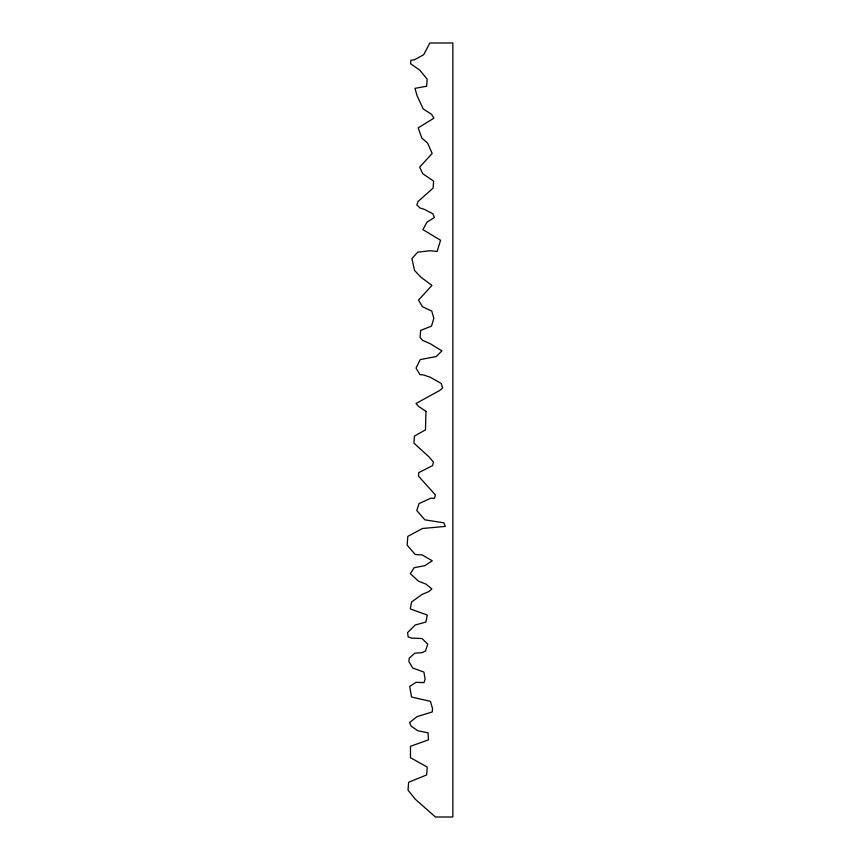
<?xml version="1.0" encoding="UTF-8"?>
<svg xmlns="http://www.w3.org/2000/svg" width="860" height="860" viewBox="0 0 860 860"><rect width="100%" height="100%" fill="white"/><g stroke="black" fill="none" stroke-linecap="round" stroke-linejoin="round"><path stroke-width="1.29" d="M425.979 411.349L425.463 429.86L414.456 436.095L413.929 443.126L428.721 456.585L433.548 462.228L432.419 465.679L418.745 472.645L418.476 476.15L435.461 494.973L434.332 498.424L430.849 498.187L419.056 503.562L416.777 510.474L424.851 519.827L443.846 522.815L445.319 526.428L422.443 528.491L407.801 536.393L407.145 545.175L415.229 554.496L422.206 554.915L432.268 560.806L424.904 565.654L414.24 567.675L410.285 573.62L418.487 581.145L426.141 584.22L431.903 588.939L429.097 591.422L421.862 594.55L411.66 601.925L410.263 608.901L427.312 615.083L425.915 622.049L415.197 625.026L407.608 632.573L408.156 637.002L411.585 638.055L422.056 638.571L427.753 644.129L425.485 651.052L421.873 652.643L414.832 653.192L409.188 658.212L408.93 661.716L412.832 668.059L423.905 672.079L425.119 679.163L423.991 682.636L416.143 682.292L409.704 686.42L411.531 697.051L430.441 701.351L432.515 708.457L432.257 711.962L417.068 716.627L409.618 722.497L411.101 726.076L417.756 730.721L428.065 732.86L428.409 739.89L410.467 746.287L410.478 757.714L427.248 767.055L426.657 774.924L408.64 782.267L408.038 790.168L415.24 799.155L435.45 817L452.854 817L452.854 43L429.817 43L423.7 54.707L414.466 59.781L410.887 60.221L410.618 63.758L419.873 70.24L427.162 79.152L426.635 86.194L414.982 88.344L417.079 95.718L423.163 108.887L431.58 114.326L433.935 118.153L418.207 127.871L421.851 138.062L427.646 143.168L432.171 153.446L419.669 167.141L422.712 173.688L433.612 181.095L433.085 188.136L417.971 201.595L416.831 205.024L420.131 208.034L424.442 209.378L432.913 213.817L434.397 217.516L427.012 222.063L422.916 229.62L440.589 240.284L437.116 251.432L430.14 250.733L417.702 252.152L411.908 258.677L414.563 270.47L421.099 277.318L431.924 285.434L418.508 300.108L422.421 306.676L431.752 311.083L433.848 318.34L431.505 326.09L420.637 330.423L420.11 337.453L422.529 340.323L430.183 343.656L441.911 350.869L436.235 356.556L420.207 359.598L416.046 368.091L419.949 374.616L423.453 374.906L430.301 377.25L441.223 383.452L442.631 387.978L439.825 390.397L416.025 403.49L418.454 406.339L425.979 411.349"/></g></svg>
